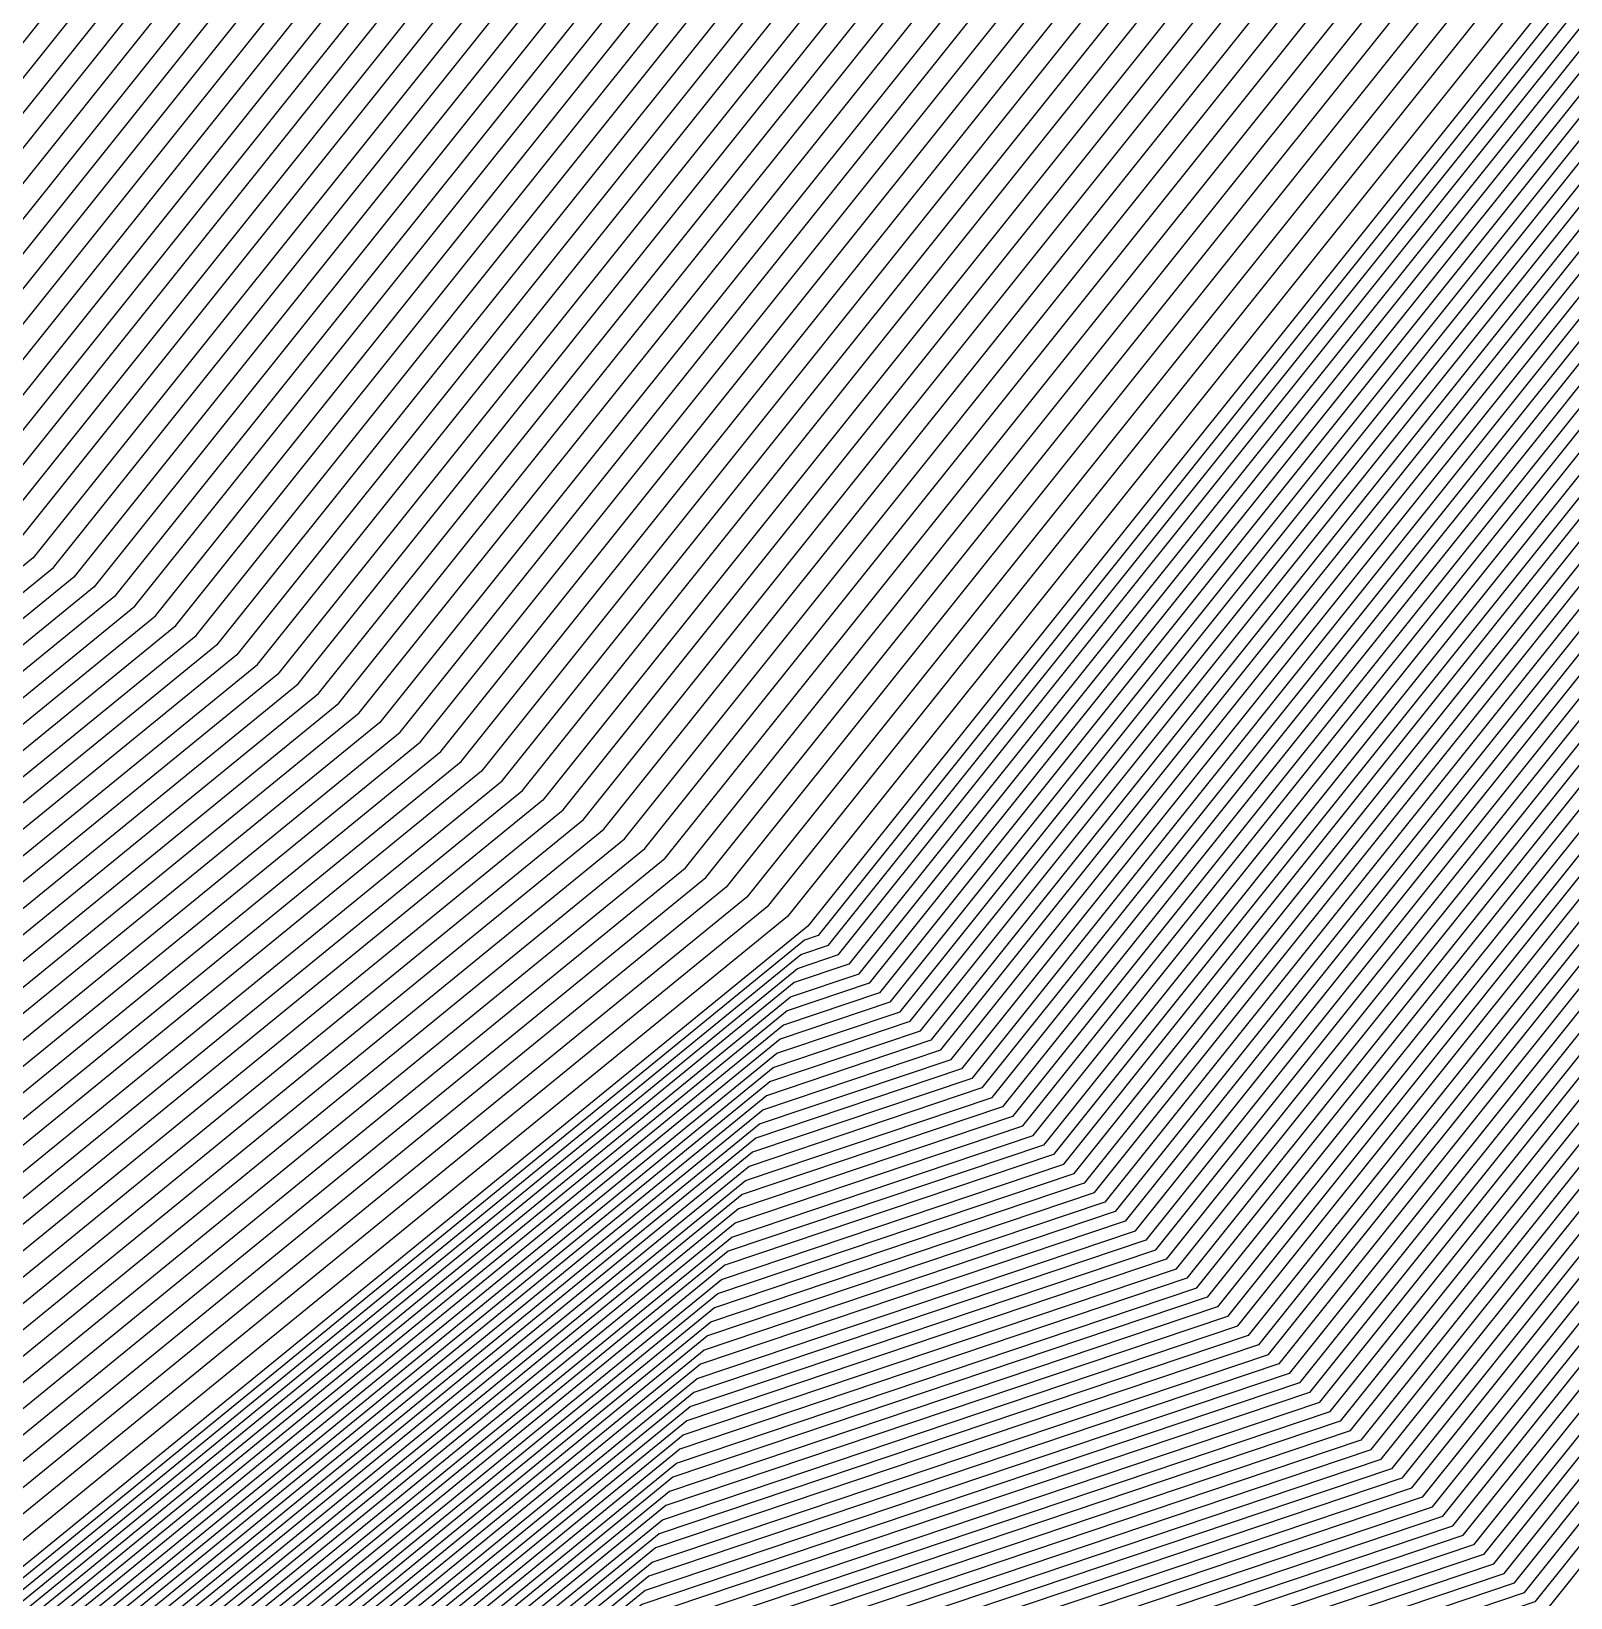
# Model space of a CAD drawing. Extents: x 7084 to 11035, y 13750 to 16729.
# Drawn here: x 9484.2 to 9571.8, y 14835.4 to 14924.5 of the extents above; entities that cross this region are included whole.
import ezdxf

# ---------------------------------------------------------------- set-up
doc = ezdxf.new("R2010")
doc.units = 0
doc.layers.add('Default', color=7, linetype='Continuous')

msp = doc.modelspace()

# ---------------------------------------------------------------- linework, layer by layer
at = {"layer": 'Default'}
for points in [[(8760.535, 14895.53), (8799.376, 14839.801), (8810.945, 14825.188), (8892.006, 14771.148), (8969.689, 14776.214), (8994.653, 14793.263), (9074.025, 14838.859), (9118.472, 14857.734), (9184.334, 14856.046), (9200.165, 14842.041), (9264.338, 14815.021), (9304.868, 14813.332), (9318.264, 14828.554), (9402.702, 14850.508), (9466.875, 14902.86), (9500.65, 14945.079), (9537.803, 15021.073), (9523.799, 15083.179), (9576.151, 15198.015), (9552.508, 15319.606)], [(8994.492, 14792.481), (9074.404, 14838.388), (9118.013, 14856.907), (9184.323, 14855.207), (9199.855, 14841.467), (9264.464, 14814.263), (9305.27, 14812.563), (9318.413, 14827.497), (9403.426, 14849.601), (9468.035, 14902.308), (9502.04, 14944.815), (9539.446, 15021.326), (9525.706, 15082.259), (9578.414, 15197.877)], [(8754.825, 14895.37), (8795.516, 14836.987), (8805.557, 14824.304), (8890.478, 14767.69), (8971.86, 14772.997), (8993.527, 14787.794), (9076.678, 14835.562), (9115.256, 14851.944), (9184.254, 14850.175), (9197.994, 14838.021), (9265.223, 14809.714), (9307.683, 14807.944), (9319.309, 14821.156), (9407.768, 14844.155), (9474.997, 14899), (9510.381, 14943.229), (9549.303, 15022.843), (9537.148, 15076.745), (9591.993, 15197.049)], [(8755.641, 14895.392), (8796.068, 14837.389), (8806.327, 14824.43), (8890.696, 14768.184), (8971.55, 14773.457), (8993.688, 14788.575), (9076.299, 14836.033), (9115.715, 14852.771), (9184.265, 14851.014), (9198.304, 14838.595), (9265.096, 14810.472), (9307.281, 14808.714), (9319.16, 14822.213), (9407.044, 14845.063), (9473.837, 14899.551), (9508.991, 14943.494), (9547.66, 15022.59), (9535.241, 15077.664), (9589.73, 15197.187)], [(8757.272, 14895.438), (8797.171, 14838.193), (8807.866, 14824.683), (8891.133, 14769.172), (8970.93, 14774.376), (8994.009, 14790.138), (9075.541, 14836.975), (9116.634, 14854.426), (9184.288, 14852.691), (9198.924, 14839.744), (9264.844, 14811.988), (9306.477, 14810.254), (9318.861, 14824.327), (9405.597, 14846.878), (9471.516, 14900.654), (9506.21, 14944.022), (9544.374, 15022.084), (9531.427, 15079.502), (9585.203, 15197.463)], [(8758.088, 14895.461), (8797.722, 14838.595), (8808.636, 14824.809), (8891.351, 14769.666), (8970.619, 14774.835), (8994.17, 14790.919), (9075.162, 14837.446), (9117.094, 14855.253), (9184.3, 14853.53), (9199.234, 14840.318), (9264.717, 14812.746), (9306.075, 14811.023), (9318.712, 14825.383), (9404.873, 14847.785), (9470.356, 14901.206), (9504.82, 14944.286), (9542.731, 15021.832), (9529.52, 15080.421), (9582.94, 15197.601)], [(9587.466, 15197.325), (9533.334, 15078.583), (9546.017, 15022.337), (9507.601, 14943.758), (9472.676, 14900.103), (9406.321, 14845.97), (9319.01, 14823.27), (9306.879, 14809.484), (9264.97, 14811.23), (9198.614, 14839.169), (9184.277, 14851.852), (9116.175, 14853.599)], [(9404.149, 14848.693), (9469.196, 14901.757), (9503.43, 14944.551), (9541.089, 15021.579), (9527.613, 15081.34), (9580.677, 15197.739)], [(9408.492, 14843.248), (9476.157, 14898.448), (9511.771, 14942.965), (9550.945, 15023.095), (9539.055, 15075.826), (9594.256, 15196.912)], [(8750.747, 14895.255), (8792.759, 14834.976), (8801.709, 14823.672), (8889.386, 14765.22), (8973.411, 14770.7), (8992.723, 14783.888), (9078.574, 14833.207), (9112.958, 14847.808), (9184.196, 14845.982), (9196.443, 14835.148), (9265.855, 14805.922), (9309.693, 14804.096), (9320.056, 14815.871), (9411.387, 14839.617), (9480.799, 14896.243), (9517.331, 14941.908), (9557.517, 15024.106), (9546.683, 15072.15), (9603.309, 15196.36)], [(8791.656, 14834.172), (8800.169, 14823.419), (8888.95, 14764.232), (8974.031, 14769.781), (8992.401, 14782.326), (9079.332, 14832.265), (9112.039, 14846.154), (9184.173, 14844.305), (9195.822, 14834), (9266.107, 14804.406), (9310.498, 14802.556), (9320.354, 14813.757), (9412.834, 14837.802), (9483.119, 14895.14), (9520.111, 14941.38), (9560.802, 15024.612), (9550.497, 15070.312), (9607.835, 15196.084)], [(8972.791, 14771.619), (8993.044, 14785.451), (9077.816, 14834.149), (9113.877, 14849.463), (9184.219, 14847.659), (9197.063, 14836.297), (9265.602, 14807.439), (9308.889, 14805.635), (9319.757, 14817.985), (9409.939, 14841.432), (9478.478, 14897.346), (9514.551, 14942.437), (9554.231, 15023.601), (9542.869, 15073.988), (9598.782, 15196.636)], [(8992.562, 14783.107), (9078.953, 14832.736), (9112.499, 14846.981), (9184.185, 14845.143), (9196.133, 14834.574), (9265.981, 14805.164), (9310.096, 14803.326), (9320.205, 14814.814), (9412.111, 14838.71), (9481.959, 14895.691), (9518.721, 14941.644), (9559.16, 15024.359), (9548.59, 15071.231), (9605.572, 15196.222)], [(9197.373, 14836.872), (9265.475, 14808.197), (9308.487, 14806.405), (9319.608, 14819.042), (9409.216, 14842.34), (9477.318, 14897.897), (9513.161, 14942.701), (9552.588, 15023.348), (9540.962, 15074.907), (9596.519, 15196.774)], [(9265.728, 14806.681), (9309.291, 14804.866), (9319.906, 14816.928), (9410.663, 14840.525), (9479.638, 14896.794), (9515.941, 14942.172), (9555.874, 15023.853), (9544.776, 15073.069), (9601.045, 15196.498)], [(9614.625, 15195.671), (9556.219, 15067.555), (9565.731, 15025.37), (9524.281, 14940.587), (9486.6, 14893.485), (9415.006, 14835.08), (9320.803, 14810.587), (9311.704, 14800.247), (9266.486, 14802.131), (9194.892, 14832.276), (9184.139, 14841.789), (9110.66, 14843.673), (9080.47, 14830.852), (8991.919, 14779.982), (8974.962, 14768.402), (8888.295, 14762.75), (8797.86, 14823.04), (8790.002, 14832.966), (8746.669, 14895.14), (8724.06, 14962.966), (8728.609, 14974.546)], [(8787.796, 14831.357), (8794.781, 14822.534), (8887.422, 14760.774), (8976.203, 14766.564), (8991.275, 14776.857), (9081.986, 14828.968), (9108.822, 14840.364), (9184.093, 14838.434), (9193.651, 14829.979), (9266.992, 14799.098), (9313.312, 14797.168), (9321.4, 14806.359), (9417.901, 14831.449), (9491.241, 14891.28), (9529.842, 14939.53), (9572.302, 15026.381), (9563.847, 15063.878), (9623.677, 15195.119)], [(8788.348, 14831.759), (8795.551, 14822.661), (8887.64, 14761.268), (8975.893, 14767.024), (8991.436, 14777.639), (9081.607, 14829.439), (9109.282, 14841.191), (9184.105, 14839.273), (9193.961, 14830.553), (9266.865, 14799.857), (9312.91, 14797.938), (9321.251, 14807.416), (9417.177, 14832.357), (9490.081, 14891.831), (9528.452, 14939.794), (9570.659, 15026.128), (9561.94, 15064.797), (9621.414, 15195.257)], [(9610.098, 15195.947), (9552.404, 15069.393), (9562.445, 15024.864), (9521.501, 14941.116), (9484.28, 14894.588), (9413.558, 14836.895), (9320.504, 14812.701), (9310.9, 14801.787), (9266.234, 14803.648), (9195.512, 14833.425), (9184.162, 14843.466), (9111.58, 14845.327), (9079.711, 14831.794), (8992.24, 14781.545), (8974.342, 14769.321), (8888.732, 14763.738), (8799.399, 14823.293), (8791.105, 14833.77)], [(8974.652, 14768.862), (8992.079, 14780.763), (9080.09, 14831.323), (9111.12, 14844.5), (9184.15, 14842.627), (9195.202, 14832.851), (9266.36, 14802.89), (9311.302, 14801.017), (9320.653, 14811.644), (9414.282, 14835.987), (9485.44, 14894.037), (9522.891, 14940.851), (9564.088, 15025.117), (9554.312, 15068.474), (9612.361, 15195.809)], [(9619.151, 15195.395), (9560.033, 15065.716), (9569.016, 15025.875), (9527.062, 14940.059), (9488.921, 14892.383), (9416.453, 14833.264), (9321.101, 14808.473), (9312.508, 14798.708), (9266.739, 14800.615), (9194.272, 14831.128), (9184.116, 14840.111)], [(8786.693, 14830.553), (8793.242, 14822.282), (8886.985, 14759.786), (8976.823, 14765.645), (8990.954, 14775.295), (9082.744, 14828.026), (9107.903, 14838.71), (9184.07, 14836.757), (9193.031, 14828.83), (9267.245, 14797.582), (9314.116, 14795.629), (9321.699, 14804.245), (9419.348, 14829.634), (9493.562, 14890.177), (9532.622, 14939.002), (9575.588, 15026.886), (9567.661, 15062.04), (9628.204, 15194.844)], [(9632.73, 15194.568), (9571.475, 15060.202), (9578.873, 15027.392), (9535.402, 14938.473), (9495.883, 14889.074), (9420.796, 14827.819), (9321.997, 14802.131), (9314.921, 14794.09), (9267.497, 14796.066), (9192.41, 14827.681), (9184.047, 14835.08), (9106.984, 14837.056), (9083.502, 14827.084), (8990.632, 14773.733), (8977.443, 14764.726), (8886.549, 14758.798), (8791.702, 14822.029)], [(9630.467, 15194.706), (9569.568, 15061.121), (9577.23, 15027.139), (9534.012, 14938.738), (9494.722, 14889.625), (9420.072, 14828.727), (9321.848, 14803.188), (9314.518, 14794.859), (9267.371, 14796.824), (9192.721, 14828.256), (9184.059, 14835.918), (9107.444, 14837.883)], [(9696.099, 15190.708), (9624.872, 15034.469), (9574.324, 14931.075), (9528.371, 14873.634), (9441.061, 14802.407)], [(9587.297, 14907.926), (9546.432, 14856.845), (9522.266, 14848.705), (9444.622, 14785.364), (9342.459, 14758.801), (9310.153, 14759.31), (9261.115, 14761.353), (9183.471, 14794.045), (9103.784, 14796.089), (9007.751, 14740.921), (8982.058, 14745.245), (8888.069, 14739.115), (8868.736, 14739.624), (8770.659, 14805.008), (8754.888, 14805.008), (8707.893, 14872.436), (8701.788, 14892.532), (8677.268, 14966.089), (8675.997, 14972.449), (8675.997, 15019.444), (8674.216, 15036.233), (8696.692, 15087.314), (8697.709, 15100.033), (8724.272, 15155.201)], [(8760.041, 15153.486), (8756.457, 15140.528), (8730.172, 15085.936), (8707.93, 15035.388), (8707.93, 14988.883), (8715.65, 14975.373), (8712.618, 14967.653), (8736.881, 14894.864), (8783.385, 14828.141), (8788.624, 14821.523), (8885.676, 14756.822), (8978.684, 14762.888), (8989.989, 14770.608), (9085.019, 14825.2), (9105.146, 14833.747), (9184.001, 14831.725), (9191.17, 14825.384), (9268.003, 14793.033), (9316.529, 14791.011), (9322.595, 14797.904), (9423.691, 14824.189), (9500.524, 14886.868), (9540.962, 14937.416), (9585.445, 15028.403)], [(8760.673, 15153.659), (8756.939, 15140.16), (8730.803, 15085.878), (8708.689, 15035.617), (8708.689, 14989.377), (8716.73, 14975.304), (8713.571, 14967.263), (8737.696, 14894.887), (8783.936, 14828.543), (8789.393, 14821.65), (8885.894, 14757.316), (8978.374, 14763.347), (8990.149, 14771.389), (9084.64, 14825.671), (9105.606, 14834.574), (9184.013, 14832.564), (9191.48, 14825.958), (9267.876, 14793.791), (9316.127, 14791.781), (9322.445, 14798.961), (9422.967, 14825.096), (9499.364, 14887.42), (9539.572, 14937.681), (9583.802, 15028.15)], [(8742.882, 15149.917), (8713.333, 15088.545), (8713.235, 15087.314), (8688.231, 15030.489), (8688.404, 15028.864), (8688.404, 14976.584), (8688.527, 14975.969), (8715.803, 14894.14), (8716.394, 14892.195), (8768.673, 14817.186), (8770.2, 14817.186), (8879.305, 14744.449), (8881.176, 14744.4), (8985.735, 14751.219), (8988.221, 14750.801), (9095.053, 14812.172), (9183.701, 14809.899), (9270.076, 14773.531), (9324.628, 14771.258), (9327.755, 14771.208), (9441.406, 14800.758), (9527.78, 14871.221), (9530.119, 14872.009), (9575.579, 14928.835)], [(9596.086, 14892.245), (9558.667, 14845.471), (9518.13, 14831.817), (9447.035, 14773.818), (9353.488, 14749.496), (9299.297, 14750.349), (9254.394, 14752.22), (9183.299, 14782.155), (9110.332, 14784.026), (9022.398, 14733.511), (8979.301, 14740.765), (8893.238, 14735.152), (8860.809, 14736.005), (8771.004, 14795.875), (8744.548, 14795.875), (8701.517, 14857.616), (8691.276, 14891.326), (8668.825, 14958.679), (8666.691, 14969.347), (8666.691, 15012.378), (8663.704, 15040.541), (8684.284, 15087.314)], [(9591.064, 14901.206), (9551.676, 14851.97), (9520.494, 14841.467), (9445.656, 14780.415), (9347.186, 14754.813), (9305.5, 14755.47), (9258.235, 14757.439), (9183.397, 14788.95), (9106.59, 14790.919), (9014.028, 14737.745), (8980.877, 14743.325), (8890.284, 14737.417), (8865.338, 14738.073), (8770.807, 14801.094), (8750.456, 14801.094), (8705.16, 14866.084), (8697.283, 14892.015), (8673.65, 14962.914), (8672.008, 14971.119), (8672.008, 15016.416), (8669.711, 15038.079), (8691.374, 15087.314)], [(9588.971, 14904.939), (9548.763, 14854.678), (9521.478, 14845.488), (9445.082, 14783.164), (9344.56, 14757.029), (9308.085, 14757.603), (9259.835, 14759.614), (9183.438, 14791.781), (9105.031, 14793.791), (9010.541, 14739.509), (8981.533, 14744.392), (8889.053, 14738.36), (8867.226, 14738.935), (8770.725, 14803.269), (8752.918, 14803.269), (8706.678, 14869.613), (8699.785, 14892.302), (8675.66, 14964.678), (8674.224, 14971.858), (8674.224, 15018.098), (8672.214, 15037.053), (8694.328, 15087.314)], [(9603.515, 15031.183), (9556.253, 14934.51), (9513.287, 14880.803), (9431.652, 14814.205), (9324.237, 14786.278), (9320.952, 14782.544), (9269.393, 14784.692), (9187.758, 14819.065), (9183.875, 14822.5), (9100.091, 14824.648), (9089.189, 14820.019), (8988.219, 14762.015), (8982.096, 14757.833), (8883.275, 14751.388), (8780.157, 14820.133), (8777.319, 14823.718), (8727.908, 14894.611), (8702.129, 14971.95), (8703.772, 14976.132), (8699.59, 14983.45), (8699.59, 15032.86), (8723.221, 15086.568)], [(8729.54, 15085.993), (8707.172, 15035.158), (8707.172, 14988.389), (8714.571, 14975.442), (8711.664, 14968.044), (8736.065, 14894.841), (8782.833, 14827.739), (8787.854, 14821.397), (8885.457, 14756.328), (8978.994, 14762.428), (8989.828, 14769.827), (9085.398, 14824.729), (9104.687, 14832.92), (9183.99, 14830.886), (9190.86, 14824.809), (9268.129, 14792.274), (9316.931, 14790.241), (9322.744, 14796.847), (9424.415, 14823.281), (9501.684, 14886.317), (9542.352, 14937.152), (9587.087, 15028.656)], [(9582.159, 15027.897), (9538.182, 14937.945), (9498.203, 14887.971), (9422.243, 14826.004), (9322.296, 14800.018), (9315.725, 14792.55), (9267.75, 14794.549), (9191.79, 14826.532), (9184.024, 14833.402), (9106.065, 14835.401), (9084.261, 14826.142), (8990.31, 14772.17), (8978.064, 14763.807), (8886.112, 14757.81), (8790.163, 14821.776), (8784.488, 14828.945), (8738.512, 14894.91), (8714.525, 14966.872), (8717.81, 14975.235), (8709.447, 14989.871), (8709.447, 15035.847), (8731.435, 15085.821)], [(9558.126, 15066.636), (9567.374, 15025.623), (9525.671, 14940.323), (9487.76, 14892.934), (9415.729, 14834.172), (9320.952, 14809.53), (9312.106, 14799.478), (9266.613, 14801.373), (9194.582, 14831.702), (9184.127, 14840.95), (9110.201, 14842.846), (9080.849, 14830.381), (8991.758, 14779.201), (8975.272, 14767.943), (8888.077, 14762.256), (8797.09, 14822.914), (8789.451, 14832.564)], [(9589.808, 14903.446), (9549.928, 14853.595), (9521.084, 14843.879), (9445.312, 14782.065), (9345.61, 14756.143), (9307.051, 14756.75), (9259.195, 14758.744), (9183.422, 14790.648), (9105.655, 14792.642), (9011.936, 14738.804), (8981.271, 14743.965), (8889.546, 14737.983), (8866.471, 14738.59), (8770.758, 14802.399), (8751.933, 14802.399), (8706.071, 14868.202), (8698.784, 14892.187), (8674.856, 14963.972), (8673.338, 14971.563), (8673.338, 15017.425), (8671.212, 15037.464)], [(9621.586, 15033.963), (9571.544, 14931.603), (9526.051, 14874.737), (9439.613, 14804.222), (9325.88, 14774.652), (9325.375, 14774.077), (9270.783, 14776.352), (9184.346, 14812.747), (9183.748, 14813.275), (9095.037, 14815.55), (9093.359, 14814.837), (8986.45, 14753.421), (8985.508, 14752.778), (8880.874, 14745.954), (8771.69, 14818.743), (8771.253, 14819.295), (8718.936, 14894.359), (8691.64, 14976.246), (8691.893, 14976.89), (8691.25, 14978.016)], [(9618.301, 15033.458), (9568.764, 14932.132), (9523.73, 14875.84), (9438.166, 14806.037), (9325.582, 14776.765), (9324.571, 14775.617), (9270.53, 14777.868), (9184.966, 14813.895), (9183.771, 14814.952), (9095.956, 14817.204), (9092.601, 14815.779), (8986.772, 14754.984), (8984.888, 14753.697), (8881.31, 14746.942), (8773.229, 14818.996)], [(8987.094, 14756.546), (9091.843, 14816.721), (9096.875, 14818.858), (9183.794, 14816.63), (9185.586, 14815.044), (9270.277, 14779.385), (9323.766, 14777.156), (9325.283, 14778.879), (9436.718, 14807.853), (9521.409, 14876.942), (9565.984, 14932.66), (9615.015, 15032.952)], [(9325.432, 14777.822), (9437.442, 14806.945), (9522.57, 14876.391), (9567.374, 14932.396), (9616.658, 15033.205)], [(8699.452, 14976.407), (8698.315, 14973.512), (8724.646, 14894.519), (8775.113, 14822.109), (8777.078, 14819.628), (8882.402, 14749.412), (8983.337, 14755.995), (8987.576, 14758.89), (9090.706, 14818.134), (9098.253, 14821.34), (9183.829, 14819.145), (9186.517, 14816.767), (9269.898, 14781.659), (9322.56, 14779.465), (9324.835, 14782.05), (9434.547, 14810.575), (9517.928, 14878.597), (9561.813, 14933.453), (9610.087, 15032.194)], [(8775.538, 14819.375), (8881.965, 14748.424), (8983.957, 14755.076), (8987.254, 14757.327), (9091.464, 14817.192), (9097.334, 14819.685), (9183.806, 14817.468), (9185.897, 14815.619), (9270.151, 14780.143), (9323.364, 14777.926), (9325.134, 14779.936), (9435.995, 14808.76), (9520.249, 14877.494), (9564.593, 14932.924), (9613.372, 15032.699)], [(8987.415, 14758.109), (9091.085, 14817.663), (9097.794, 14820.513), (9183.817, 14818.307), (9186.207, 14816.193), (9270.025, 14780.901), (9322.962, 14778.695), (9324.984, 14780.993), (9435.271, 14809.668), (9519.089, 14878.045), (9563.203, 14933.189), (9611.73, 15032.447)], [(8725.461, 14894.542), (8775.665, 14822.511), (8777.848, 14819.754), (8882.62, 14749.906), (8983.027, 14756.454), (8987.737, 14759.671), (9090.326, 14818.605), (9098.713, 14822.167), (9183.84, 14819.984), (9186.827, 14817.342), (9269.772, 14782.418), (9322.158, 14780.235), (9324.686, 14783.107), (9433.823, 14811.483), (9516.768, 14879.148), (9560.423, 14933.717), (9608.444, 15031.941)], [(8778.617, 14819.881), (8882.838, 14750.4), (8982.717, 14756.914), (8987.898, 14760.452), (9089.947, 14819.076), (9099.172, 14822.994), (9183.852, 14820.823), (9187.137, 14817.916), (9269.646, 14783.176), (9321.756, 14781.005), (9324.536, 14784.164), (9433.1, 14812.39), (9515.608, 14879.7), (9559.033, 14933.981), (9606.801, 15031.688)], [(8779.387, 14820.007), (8883.056, 14750.894), (8982.406, 14757.373), (8988.059, 14761.233), (9089.568, 14819.547), (9099.632, 14823.821), (9183.863, 14821.661), (9187.448, 14818.491), (9269.519, 14783.934), (9321.354, 14781.774), (9324.387, 14785.221), (9432.376, 14813.298), (9514.448, 14880.251), (9557.643, 14934.246), (9605.158, 15031.436)], [(8780.926, 14820.26), (8883.493, 14751.882), (8981.786, 14758.292), (8988.38, 14762.796), (9088.81, 14820.49), (9100.551, 14825.475), (9183.886, 14823.339), (9188.068, 14819.639), (9269.267, 14785.45), (9320.55, 14783.314), (9324.088, 14787.335), (9430.928, 14815.113), (9512.127, 14881.354), (9554.863, 14934.774), (9601.873, 15030.93)], [(9598.587, 15030.425), (9552.083, 14935.303), (9509.806, 14882.457), (9429.481, 14816.928), (9323.789, 14789.448), (9319.746, 14784.853), (9269.014, 14786.967), (9188.688, 14820.788), (9183.909, 14825.016), (9101.47, 14827.13), (9088.052, 14821.432), (8988.702, 14764.358), (8981.166, 14759.212), (8883.93, 14752.87), (8782.466, 14820.513)], [(8981.476, 14758.752), (8988.541, 14763.577), (9088.431, 14820.961), (9101.01, 14826.303), (9183.898, 14824.177), (9188.378, 14820.214), (9269.14, 14786.209), (9320.148, 14784.083), (9323.939, 14788.392), (9430.205, 14816.021), (9510.967, 14881.905), (9553.473, 14935.038), (9600.23, 15030.677)], [(8783.236, 14820.639), (8884.148, 14753.364), (8980.855, 14759.671), (8988.863, 14765.139), (9087.673, 14821.903), (9101.929, 14827.957), (9183.921, 14825.855), (9188.998, 14821.363), (9268.887, 14787.725), (9319.344, 14785.623), (9323.64, 14790.505), (9428.757, 14817.836), (9508.646, 14883.008), (9550.693, 14935.567), (9596.944, 15030.172)], [(8784.005, 14820.765), (8884.366, 14753.858), (8980.545, 14760.131), (8989.024, 14765.921), (9087.294, 14822.374), (9102.389, 14828.784), (9183.932, 14826.693), (9189.309, 14821.937), (9268.761, 14788.483), (9318.941, 14786.393), (9323.491, 14791.562), (9428.033, 14818.743), (9507.486, 14883.56), (9549.303, 14935.831), (9595.301, 15029.919)], [(8785.545, 14821.018), (8884.803, 14754.846), (8979.925, 14761.05), (8989.345, 14767.483), (9086.535, 14823.316), (9103.308, 14830.438), (9183.955, 14828.37), (9189.929, 14823.086), (9268.508, 14790), (9318.137, 14787.932), (9323.192, 14793.676), (9426.586, 14820.558), (9505.165, 14884.663), (9546.523, 14936.359), (9592.016, 15029.414)], [(9268.635, 14789.242), (9318.539, 14787.162), (9323.341, 14792.619), (9427.31, 14819.651), (9506.325, 14884.111), (9547.913, 14936.095), (9593.659, 15029.667)], [(9590.373, 15029.161), (9545.132, 14936.624), (9504.005, 14885.214), (9425.862, 14821.466), (9323.043, 14794.733), (9317.735, 14788.702), (9268.382, 14790.758), (9190.239, 14823.66), (9183.967, 14829.209)], [(9268.256, 14791.516), (9317.333, 14789.471), (9322.893, 14795.79), (9425.138, 14822.374), (9502.844, 14885.765), (9543.742, 14936.888), (9588.73, 15028.908)], [(8790.933, 14821.903), (8886.331, 14758.304), (8977.754, 14764.266), (8990.471, 14772.951), (9083.882, 14826.613), (9106.525, 14836.228), (9184.036, 14834.241), (9192.1, 14827.107), (9267.624, 14795.307), (9315.323, 14793.32), (9322.147, 14801.074), (9421.519, 14826.911), (9497.043, 14888.523), (9536.792, 14938.209), (9580.516, 15027.645)], [(9590.645, 14901.952), (9551.093, 14852.512), (9520.691, 14842.271), (9445.541, 14780.965), (9346.661, 14755.256), (9306.017, 14755.896), (9258.555, 14757.874), (9183.405, 14789.516), (9106.279, 14791.493), (9013.331, 14738.098), (8981.008, 14743.538), (8890.038, 14737.605), (8865.716, 14738.246), (8770.791, 14801.529), (8750.949, 14801.529), (8705.464, 14866.79), (8697.783, 14892.072), (8674.052, 14963.266), (8672.452, 14971.267), (8672.452, 15016.752)], [(9593.993, 14895.978), (9555.754, 14848.179), (9519.115, 14835.838), (9446.46, 14776.567), (9350.862, 14751.711), (9301.881, 14752.483), (9255.994, 14754.395), (9183.34, 14784.986), (9108.773, 14786.898), (9018.911, 14735.275), (8979.958, 14741.832), (8892.007, 14736.096), (8862.696, 14736.867), (8770.922, 14798.05), (8747.01, 14798.05), (8703.035, 14861.145), (8693.779, 14891.613), (8670.835, 14960.444), (8668.907, 14970.085), (8668.907, 15014.061)], [(8681.757, 14974.369), (8682.496, 14970.676), (8708.295, 14893.279), (8711.84, 14881.61), (8761.288, 14810.662), (8770.446, 14810.662), (8873.643, 14741.864), (8884.868, 14741.569), (8983.765, 14748.019), (8998.683, 14745.508), (9099.73, 14803.556), (9183.578, 14801.406), (9265.275, 14767.007), (9316.874, 14764.857), (9335.632, 14764.562), (9443.129, 14792.511), (9524.826, 14859.159), (9538.858, 14863.885), (9581.857, 14917.634)], [(8661.374, 14967.574), (8664, 14954.445), (8685.269, 14890.636), (8697.873, 14849.148), (8738.64, 14790.656), (8771.201, 14790.656), (8856.279, 14733.937), (8896.192, 14732.887), (8977.726, 14738.205), (9030.768, 14729.277), (9114.074, 14777.133), (9183.2, 14775.361), (9250.554, 14747.001), (9293.093, 14745.229), (9359.79, 14744.178), (9448.413, 14767.22), (9515.767, 14822.167), (9565.659, 14838.972), (9601.108, 14883.284)], [(8787.245, 14830.955), (8794.011, 14822.408), (8887.204, 14760.28), (8976.513, 14766.104), (8991.114, 14776.076), (9082.365, 14828.497), (9108.363, 14839.537), (9184.082, 14837.595), (9193.341, 14829.404), (9267.118, 14798.34), (9313.714, 14796.399), (9321.549, 14805.302), (9418.624, 14830.542), (9492.402, 14890.728), (9531.232, 14939.266)], [(9572.934, 14931.339), (9527.211, 14874.185), (9440.337, 14803.315), (9326.03, 14773.595), (9325.777, 14773.308), (9270.909, 14775.594), (9184.036, 14812.172), (9183.737, 14812.436), (9094.577, 14814.722), (9093.738, 14814.366), (8986.289, 14752.64), (8985.818, 14752.319), (8880.655, 14745.46), (8770.92, 14818.617)], [(9570.154, 14931.868), (9524.89, 14875.288), (9438.89, 14805.13), (9325.731, 14775.709), (9324.973, 14774.847), (9270.657, 14777.11), (9184.656, 14813.321), (9183.76, 14814.114), (9095.496, 14816.377), (9092.98, 14815.308), (8986.611, 14754.203), (8985.198, 14753.238), (8881.092, 14746.448), (8772.46, 14818.87)], [(9574.742, 14930.328), (9528.954, 14873.092), (9528.174, 14872.83), (9441.176, 14801.857), (9326.704, 14772.095), (9325.662, 14772.111), (9270.716, 14774.4), (9183.717, 14811.031), (9094.429, 14813.321), (8986.826, 14751.506), (8985.997, 14751.646), (8880.683, 14744.777), (8880.06, 14744.794), (8770.167, 14818.056)], [(8770.183, 14817.621), (8879.682, 14744.621), (8880.929, 14744.589), (8985.866, 14751.432), (8987.523, 14751.153), (9094.741, 14812.746), (9183.709, 14810.465), (9270.396, 14773.966), (9325.145, 14771.684), (9327.229, 14771.652), (9441.291, 14801.308), (9527.977, 14872.026), (9529.536, 14872.551), (9575.161, 14929.581)], [(9575.998, 14928.088), (9530.702, 14871.468), (9527.583, 14870.417), (9441.52, 14800.208), (9328.28, 14770.765), (9324.111, 14770.831), (9269.756, 14773.096), (9183.693, 14809.333), (9095.365, 14811.598), (8988.918, 14750.448), (8985.603, 14751.006), (8881.422, 14744.211), (8878.927, 14744.277), (8770.216, 14816.751)], [(9323.594, 14770.404), (9328.805, 14770.322), (9441.635, 14799.658), (9527.386, 14869.613), (9531.284, 14870.926), (9576.416, 14927.341)], [(9576.835, 14926.595), (9531.867, 14870.384), (9527.19, 14868.809), (9441.75, 14799.108), (9329.33, 14769.879), (9323.077, 14769.978), (9269.116, 14772.226), (9183.676, 14808.2), (9095.988, 14810.449), (8990.313, 14749.742), (8985.341, 14750.579), (8881.914, 14743.834), (8878.172, 14743.932), (8770.249, 14815.881)], [(9577.253, 14925.848), (9532.45, 14869.843), (9526.993, 14868.005), (9441.865, 14798.559), (9329.855, 14769.436), (9322.56, 14769.551), (9268.796, 14771.791), (9183.668, 14807.634), (9096.3, 14809.874), (8991.011, 14749.389), (8985.209, 14750.366), (8882.16, 14743.645), (8877.795, 14743.76), (8770.265, 14815.446)], [(9577.672, 14925.101), (9533.032, 14869.301), (9526.796, 14867.201), (9441.98, 14798.009), (9330.38, 14768.993), (9322.043, 14769.124), (9268.475, 14771.356), (9183.66, 14807.068), (9096.612, 14809.3), (8991.708, 14749.036), (8985.078, 14750.152), (8882.407, 14743.456), (8877.417, 14743.588), (8770.282, 14815.011)], [(8770.298, 14814.576), (8877.04, 14743.415), (8882.653, 14743.267), (8984.947, 14749.939), (8992.406, 14748.683), (9096.924, 14808.726), (9183.652, 14806.502), (9268.155, 14770.921), (9321.526, 14768.697), (9330.906, 14768.55), (9442.095, 14797.459), (9526.599, 14866.396), (9533.615, 14868.76), (9578.09, 14924.354)], [(8882.899, 14743.079), (8984.816, 14749.726), (8993.103, 14748.331), (9097.236, 14808.151), (9183.643, 14805.936), (9267.835, 14770.486), (9321.009, 14768.271), (9331.431, 14768.107), (9442.21, 14796.909), (9526.402, 14865.592), (9534.197, 14868.218), (9578.509, 14923.608)], [(8770.331, 14813.707), (8876.285, 14743.071), (8883.145, 14742.89), (8984.684, 14749.512), (8993.801, 14747.978), (9097.548, 14807.577), (9183.635, 14805.369), (9267.515, 14770.051), (9320.492, 14767.844), (9331.956, 14767.664), (9442.325, 14796.359), (9526.205, 14864.788), (9534.78, 14867.676), (9578.927, 14922.861)], [(9579.346, 14922.114), (9535.363, 14867.135), (9526.008, 14863.984), (9442.439, 14795.81), (9332.481, 14767.22), (9319.975, 14767.417), (9267.195, 14769.616), (9183.627, 14804.803), (9097.859, 14807.002), (8994.498, 14747.625), (8984.553, 14749.299), (8883.391, 14742.701), (8875.907, 14742.898), (8770.347, 14813.272)], [(8883.884, 14742.324), (8984.29, 14748.872), (8995.893, 14746.919), (9098.483, 14805.854), (9183.611, 14803.671), (9266.555, 14768.747), (9318.941, 14766.564), (9333.531, 14766.334), (9442.669, 14794.71), (9525.614, 14862.375), (9536.528, 14866.052), (9580.183, 14920.621)], [(9319.458, 14766.991), (9333.006, 14766.777), (9442.554, 14795.26), (9525.811, 14863.18), (9535.945, 14866.593), (9579.764, 14921.367)], [(9580.601, 14919.874), (9537.11, 14865.51), (9525.417, 14861.571), (9442.784, 14794.16), (9334.057, 14765.891), (9318.424, 14766.137), (9266.235, 14768.312), (9183.602, 14803.105), (9098.795, 14805.279), (8996.591, 14746.566), (8984.159, 14748.659), (8884.13, 14742.135), (8874.775, 14742.381), (8770.397, 14811.967)], [(9581.02, 14919.127), (9537.693, 14864.969)], [(9581.438, 14918.38), (9538.276, 14864.427), (9525.023, 14859.963), (9443.014, 14793.061), (9335.107, 14765.005), (9317.391, 14765.284), (9265.595, 14767.442), (9183.586, 14801.972), (9099.418, 14804.13), (8997.986, 14745.861), (8983.897, 14748.232), (8884.622, 14741.758), (8874.02, 14742.037), (8770.429, 14811.097)], [(9582.694, 14916.14), (9540.024, 14862.802), (9524.432, 14857.55), (9443.359, 14791.411), (9336.682, 14763.675), (9315.84, 14764.004), (9264.635, 14766.137), (9183.561, 14800.274), (9100.354, 14802.407), (9000.078, 14744.802), (8983.503, 14747.592), (8885.361, 14741.191), (8872.888, 14741.52), (8770.479, 14809.792)], [(9582.275, 14916.887), (9539.441, 14863.344)], [(9264.315, 14765.702), (9315.323, 14763.577), (9337.208, 14763.232), (9443.473, 14790.861), (9524.235, 14856.746), (9540.606, 14862.261), (9583.112, 14915.394)], [(8770.512, 14808.923), (8872.133, 14741.175), (8885.853, 14740.814), (8983.24, 14747.165), (9001.473, 14744.096), (9100.978, 14801.258), (9183.545, 14799.141), (9263.995, 14765.267), (9314.806, 14763.15), (9337.733, 14762.789), (9443.588, 14790.312), (9524.039, 14855.942), (9541.189, 14861.719), (9583.531, 14914.647)], [(9583.949, 14913.9), (9541.771, 14861.177), (9523.842, 14855.138), (9443.703, 14789.762), (9338.258, 14762.346), (9314.289, 14762.724), (9263.675, 14764.832), (9183.537, 14798.575), (9101.289, 14800.684), (9002.171, 14743.744), (8983.109, 14746.952), (8886.099, 14740.625), (8871.755, 14741.003), (8770.528, 14808.488)], [(9584.368, 14913.153), (9542.354, 14860.636), (9523.645, 14854.334), (9443.818, 14789.212), (9338.783, 14761.903), (9313.772, 14762.297), (9263.355, 14764.398), (9183.528, 14798.009), (9101.601, 14800.109), (9002.868, 14743.391), (8982.977, 14746.739), (8886.345, 14740.436), (8871.378, 14740.83), (8770.544, 14808.053)], [(9443.933, 14788.662), (9523.448, 14853.53), (9542.937, 14860.094), (9584.786, 14912.407)], [(8886.838, 14740.059), (8982.715, 14746.312), (9004.263, 14742.685), (9102.225, 14798.961), (9183.512, 14796.876), (9262.715, 14763.528), (9312.738, 14761.443), (9339.834, 14761.017), (9444.048, 14788.113), (9523.251, 14852.725), (9543.519, 14859.553), (9585.205, 14911.66)], [(9585.623, 14910.913), (9544.102, 14859.011), (9523.054, 14851.921), (9444.163, 14787.563), (9340.359, 14760.574), (9312.221, 14761.017), (9262.395, 14763.093), (9183.504, 14796.31)], [(9005.658, 14741.979), (9102.849, 14797.812), (9183.496, 14795.744), (9262.075, 14762.658), (9311.704, 14760.59), (9340.884, 14760.131), (9444.278, 14787.013), (9522.857, 14851.117), (9544.684, 14858.469), (9586.042, 14910.166)], [(9586.46, 14909.42), (9545.267, 14857.928), (9522.66, 14850.313), (9444.392, 14786.463), (9341.409, 14759.687), (9311.187, 14760.163), (9261.755, 14762.223), (9183.487, 14795.178), (9103.16, 14797.237), (9006.356, 14741.626), (8982.321, 14745.672), (8887.576, 14739.493), (8869.49, 14739.969), (8770.626, 14805.878)], [(9586.879, 14908.673), (9545.85, 14857.386), (9522.463, 14849.509), (9444.507, 14785.913), (9341.934, 14759.244), (9310.67, 14759.737), (9261.435, 14761.788), (9183.479, 14794.612), (9103.472, 14796.663), (9007.053, 14741.274), (8982.19, 14745.459), (8887.822, 14739.304), (8869.113, 14739.796), (8770.643, 14805.443)], [(8770.676, 14804.573), (8868.358, 14739.452), (8888.315, 14738.927), (8981.927, 14745.032), (9008.448, 14740.568), (9104.096, 14795.514), (9183.463, 14793.479), (9260.795, 14760.918), (9309.636, 14758.883), (9342.985, 14758.358), (9444.737, 14784.814), (9522.069, 14847.9), (9547.015, 14856.303), (9587.716, 14907.179)], [(9588.134, 14906.433), (9547.598, 14855.762), (9521.872, 14847.096), (9444.852, 14784.264), (9343.51, 14757.915), (9309.119, 14758.457), (9260.475, 14760.483), (9183.455, 14792.913), (9104.408, 14794.94), (9009.146, 14740.215), (8981.796, 14744.818), (8888.561, 14738.738), (8867.981, 14739.279), (8770.692, 14804.139)], [(8770.708, 14803.704), (8867.603, 14739.107), (8888.807, 14738.549), (8981.665, 14744.605), (9009.843, 14739.862), (9104.719, 14794.365), (9183.446, 14792.347), (9260.155, 14760.048), (9308.602, 14758.03), (9344.035, 14757.472), (9444.967, 14783.714), (9521.675, 14846.292), (9548.18, 14855.22), (9588.553, 14905.686)], [(8770.741, 14802.834), (8866.848, 14738.762), (8889.299, 14738.172), (8981.402, 14744.178), (9011.238, 14739.156), (9105.343, 14793.217), (9183.43, 14791.214), (9259.515, 14759.179), (9307.568, 14757.176), (9345.085, 14756.586), (9445.197, 14782.615), (9521.281, 14844.684), (9549.345, 14854.137), (9589.39, 14904.193)], [(8770.774, 14801.964), (8866.093, 14738.418), (8889.792, 14737.794), (8981.139, 14743.752), (9012.633, 14738.451), (9105.967, 14792.068), (9183.414, 14790.082), (9258.875, 14758.309), (9306.534, 14756.323), (9346.136, 14755.699), (9445.426, 14781.515), (9520.887, 14843.075), (9550.511, 14853.054), (9590.227, 14902.699)], [(9591.482, 14900.459), (9552.258, 14851.429), (9520.297, 14840.663), (9445.771, 14779.866)], [(8770.84, 14800.224), (8864.583, 14737.729), (8890.776, 14737.039), (8980.614, 14742.898), (9015.423, 14737.039), (9107.214, 14789.77), (9183.381, 14787.817), (9257.595, 14756.569), (9304.466, 14754.616), (9348.236, 14753.927), (9445.886, 14779.316), (9520.1, 14839.859), (9552.841, 14850.887), (9591.901, 14899.712)], [(9592.319, 14898.965), (9553.424, 14850.346), (9519.903, 14839.054), (9446.001, 14778.766), (9348.762, 14753.484), (9303.949, 14754.19), (9257.274, 14756.134), (9183.373, 14787.251), (9107.526, 14789.196), (9016.121, 14736.686), (8980.483, 14742.685), (8891.023, 14736.851), (8864.206, 14737.556), (8770.856, 14799.789)], [(9592.738, 14898.219), (9554.006, 14849.804), (9519.706, 14838.25), (9446.116, 14778.216), (9349.287, 14753.041), (9303.432, 14753.763), (9256.954, 14755.699), (9183.364, 14786.685), (9107.838, 14788.621), (9016.818, 14736.334), (8980.352, 14742.472), (8891.269, 14736.662), (8863.828, 14737.384), (8770.873, 14799.355)], [(8891.515, 14736.473), (8980.22, 14742.258), (9017.516, 14735.981), (9108.15, 14788.047), (9183.356, 14786.119), (9256.634, 14755.264), (9302.915, 14753.336), (9349.812, 14752.598), (9446.231, 14777.666), (9519.509, 14837.446), (9554.589, 14849.263), (9593.156, 14897.472)], [(9593.575, 14896.725), (9555.172, 14848.721), (9519.312, 14836.642), (9446.345, 14777.117), (9350.337, 14752.154), (9302.398, 14752.909), (9256.314, 14754.83), (9183.348, 14785.552), (9108.461, 14787.472), (9018.213, 14735.628), (8980.089, 14742.045), (8891.761, 14736.284), (8863.074, 14737.039), (8770.905, 14798.485)], [(9594.412, 14895.232), (9556.337, 14847.638), (9518.918, 14835.034), (9446.575, 14776.017), (9351.387, 14751.268), (9301.365, 14752.056), (9255.674, 14753.96), (9183.332, 14784.42), (9109.085, 14786.324), (9019.608, 14734.922), (8979.826, 14741.618), (8892.254, 14735.907), (8862.319, 14736.695), (8770.938, 14797.615)], [(9594.83, 14894.485), (9556.919, 14847.096), (9518.721, 14834.229), (9446.69, 14775.467), (9351.913, 14750.825), (9300.848, 14751.629), (9255.354, 14753.525), (9183.323, 14783.854), (9109.397, 14785.749), (9020.306, 14734.569), (8979.695, 14741.405), (8892.5, 14735.718), (8861.941, 14736.522), (8770.955, 14797.18)], [(8770.971, 14796.745), (8861.564, 14736.35), (8892.746, 14735.529), (8979.564, 14741.191), (9021.003, 14734.217), (9109.709, 14785.175), (9183.315, 14783.288), (9255.034, 14753.09), (9300.331, 14751.203), (9352.438, 14750.382), (9446.805, 14774.917), (9518.524, 14833.425), (9557.502, 14846.555), (9595.249, 14893.738)], [(8770.987, 14796.31), (8861.186, 14736.178), (8892.992, 14735.341), (8979.433, 14740.978), (9021.701, 14733.864), (9110.02, 14784.6), (9183.307, 14782.721), (9254.714, 14752.655), (9299.814, 14750.776), (9352.963, 14749.939), (9446.92, 14774.368), (9518.327, 14832.621), (9558.085, 14846.013), (9595.667, 14892.992)], [(8771.02, 14795.44), (8860.431, 14735.833), (8893.484, 14734.963), (8979.17, 14740.551), (9023.096, 14733.158), (9110.644, 14783.452), (9183.29, 14781.589), (9254.074, 14751.785), (9298.78, 14749.922), (9354.013, 14749.053), (9447.15, 14773.268), (9517.933, 14831.013), (9559.25, 14844.93), (9596.504, 14891.498)], [(9596.923, 14890.751), (9559.832, 14844.388), (9517.736, 14830.209), (9447.265, 14772.718), (9354.538, 14748.61), (9298.263, 14749.496), (9253.754, 14751.35), (9183.282, 14781.023), (9110.956, 14782.877), (9023.793, 14732.805), (8979.039, 14740.338), (8893.731, 14734.774), (8860.054, 14735.661), (8771.037, 14795.005)], [(8771.053, 14794.571), (8859.676, 14735.488), (8893.977, 14734.586), (8978.907, 14740.125), (9024.491, 14732.452), (9111.268, 14782.303), (9183.274, 14780.456), (9253.434, 14750.915), (9297.746, 14749.069), (9355.064, 14748.166), (9447.379, 14772.169), (9517.539, 14829.404), (9560.415, 14843.847), (9597.341, 14890.005)], [(8771.07, 14794.136), (8859.299, 14735.316), (8894.223, 14734.397), (8978.776, 14739.911), (9025.188, 14732.099), (9111.58, 14781.728), (9183.266, 14779.89), (9253.114, 14750.48), (9297.229, 14748.642), (9355.589, 14747.723), (9447.494, 14771.619), (9517.343, 14828.6), (9560.998, 14843.305), (9597.76, 14889.258)], [(9598.178, 14888.511), (9561.58, 14842.763), (9517.146, 14827.796), (9447.609, 14771.069), (9356.114, 14747.28), (9296.712, 14748.216), (9252.794, 14750.046), (9183.258, 14779.324), (9111.891, 14781.154), (9025.886, 14731.747), (8978.645, 14739.698), (8894.469, 14734.208), (8858.921, 14735.144), (8771.086, 14793.701)], [(9598.597, 14887.764), (9562.163, 14842.222), (9516.949, 14826.992), (9447.724, 14770.519), (9356.639, 14746.837), (9296.195, 14747.789), (9252.474, 14749.611), (9183.249, 14778.758), (9112.203, 14780.58), (9026.583, 14731.394), (8978.513, 14739.485), (8894.715, 14734.02), (8858.544, 14734.971), (8771.102, 14793.266)], [(9447.839, 14769.969), (9516.752, 14826.188), (9562.746, 14841.68), (9599.015, 14887.018)], [(9599.434, 14886.271), (9563.328, 14841.139), (9516.555, 14825.383), (9447.954, 14769.42), (9357.689, 14745.951), (9295.161, 14746.936), (9251.834, 14748.741), (9183.233, 14777.625), (9112.827, 14779.431), (9027.978, 14730.688), (8978.251, 14739.058), (8895.208, 14733.642), (8857.789, 14734.627), (8771.135, 14792.396)], [(8771.152, 14791.961), (8857.411, 14734.454), (8895.454, 14733.453), (8978.12, 14738.845), (9028.676, 14730.335), (9113.139, 14778.856), (9183.225, 14777.059), (9251.514, 14748.306), (9294.644, 14746.509), (9358.215, 14745.508), (9448.069, 14768.87), (9516.358, 14824.579), (9563.911, 14840.597), (9599.852, 14885.524)], [(8857.034, 14734.282), (8895.7, 14733.265), (8977.988, 14738.631), (9029.373, 14729.982), (9113.45, 14778.282), (9183.217, 14776.493), (9251.194, 14747.871), (9294.127, 14746.082), (9358.74, 14745.065), (9448.184, 14768.32), (9516.161, 14823.775), (9564.493, 14840.056), (9600.271, 14884.777)], [(9250.874, 14747.436), (9293.61, 14745.655), (9359.265, 14744.621), (9448.298, 14767.77), (9515.964, 14822.971), (9565.076, 14839.514), (9600.689, 14884.031)], [(9601.526, 14882.537), (9566.241, 14838.431), (9515.57, 14821.363), (9448.528, 14766.671), (9360.315, 14743.735), (9292.576, 14744.802), (9250.234, 14746.566), (9183.192, 14774.794), (9114.386, 14776.559), (9031.466, 14728.924), (8977.594, 14737.991), (8896.439, 14732.698), (8855.902, 14733.765), (8771.217, 14790.221)], [(9601.945, 14881.791), (9566.824, 14837.889), (9515.373, 14820.558), (9448.643, 14766.121), (9360.841, 14743.292), (9292.059, 14744.375), (9249.914, 14746.131), (9183.184, 14774.228), (9114.698, 14775.984), (9032.163, 14728.571), (8977.463, 14737.778), (8896.685, 14732.51), (8855.524, 14733.593), (8771.234, 14789.787)], [(9032.861, 14728.218), (9115.01, 14775.41), (9183.176, 14773.662), (9249.594, 14745.696), (9291.542, 14743.949), (9361.366, 14742.849), (9448.758, 14765.571), (9515.176, 14819.754), (9567.406, 14837.348), (9602.363, 14881.044)], [(9291.025, 14743.522), (9361.891, 14742.406), (9448.873, 14765.021), (9514.979, 14818.95), (9567.989, 14836.806), (9602.782, 14880.297)], [(8771.283, 14788.482), (8854.392, 14733.076), (8897.423, 14731.943), (8977.069, 14737.138), (9034.256, 14727.512), (9115.633, 14774.261), (9183.159, 14772.53), (9248.954, 14744.827), (9290.508, 14743.095), (9362.416, 14741.963), (9448.988, 14764.471), (9514.782, 14818.146), (9568.572, 14836.264), (9603.2, 14879.55)], [(8771.299, 14788.047), (8854.014, 14732.904), (8897.669, 14731.755), (8976.938, 14736.924), (9034.953, 14727.159), (9115.945, 14773.687), (9183.151, 14771.963), (9248.634, 14744.392), (9289.991, 14742.669), (9362.941, 14741.52), (9449.103, 14763.922), (9514.585, 14817.342), (9569.154, 14835.723), (9603.619, 14878.804)], [(9604.037, 14878.057), (9569.737, 14835.181), (9514.388, 14816.538), (9449.218, 14763.372), (9363.466, 14741.077), (9289.474, 14742.242), (9248.314, 14743.957), (9183.143, 14771.397), (9116.257, 14773.112), (9035.651, 14726.807), (8976.807, 14736.711), (8897.916, 14731.566), (8853.637, 14732.731), (8771.316, 14787.612)], [(9604.456, 14877.31), (9570.32, 14834.64), (9514.191, 14815.733), (9449.332, 14762.822), (9363.992, 14740.633), (9288.957, 14741.815), (9247.994, 14743.522), (9183.135, 14770.831), (9116.569, 14772.538), (9036.348, 14726.454), (8976.675, 14736.498), (8898.162, 14731.377), (8853.259, 14732.559), (8771.332, 14787.177)], [(9537.693, 14864.969), (9525.22, 14860.767), (9442.899, 14793.61), (9334.582, 14765.448), (9317.908, 14765.711), (9265.915, 14767.877), (9183.594, 14802.538), (9099.107, 14804.705), (8997.288, 14746.213), (8984.028, 14748.445), (8884.376, 14741.946), (8874.398, 14742.209), (8770.413, 14811.532)], [(9539.441, 14863.344), (9524.629, 14858.355), (9443.244, 14791.961), (9336.157, 14764.119), (9316.357, 14764.43), (9264.955, 14766.572), (9183.569, 14800.84), (9100.042, 14802.982), (8999.381, 14745.155), (8983.634, 14747.805), (8885.114, 14741.38), (8873.265, 14741.692), (8770.462, 14810.227)]]:
    msp.add_lwpolyline(points, dxfattribs=at)

doc.saveas('drawing.dxf')
